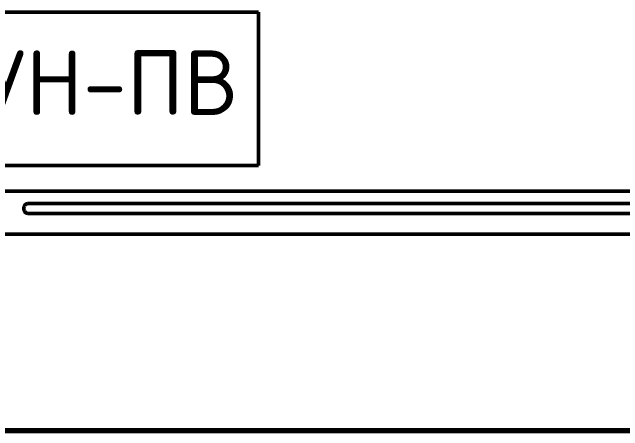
# Model space of a CAD drawing. Header units: millimetres. Extents: x 1510 to 10524, y 7125 to 13164.
# Drawn here: x 7807.3 to 7906.7, y 12557.6 to 12625.8 of the extents above; entities that cross this region are included whole.
import ezdxf

# ---------------------------------------------------------------- set-up
doc = ezdxf.new("R2010")
doc.units = ezdxf.units.MM
doc.header["$LTSCALE"] = 4
for name, color, linetype, lineweight in [('Border (ISO)', 7, 'Continuous', 70), ('Symbol (ISO)', 7, 'Continuous', 25), ('Visible (ISO)', 7, 'Continuous', 50)]:
    doc.layers.add(name, color=color, linetype=linetype, lineweight=lineweight)
doc.styles.add('Note Text (DIN)', font='isocpeur.ttf')

# ---------------------------------------------------------------- blocks, each defined once
blk = doc.blocks.new('Borders right top border')
at = {"layer": 'Border (ISO)'}
blk.add_line((293, 4), (4, 4), dxfattribs=at)

msp = doc.modelspace()

# ---------------------------------------------------------------- linework, layer by layer
at = {"layer": 'Visible (ISO)'}
for p, q in [((7847.356, 12625.831), (7787.356, 12625.831)), ((7847.356, 12600.831), (7847.356, 12625.831)), ((7787.356, 12600.831), (7847.356, 12600.831)), ((7995.677, 12596.653), (7777.677, 12596.653)), ((7976.677, 12594.653), (7809.785, 12594.653)), ((7980.677, 12593.053), (7809.785, 12593.053)), ((7775.877, 12589.653), (7997.277, 12589.653))]:
    msp.add_line(p, q, dxfattribs=at)
msp.add_ellipse((7809.785, 12593.853), major_axis=(0, 0.8), ratio=0.792149, start_param=0, end_param=3.141593, dxfattribs=at)

# ---------------------------------------------------------------- block references
at = {"xscale": 3, "yscale": 3, "zscale": 3}
msp.add_blockref('Borders right top border', (7708.099, 12545.631), dxfattribs=at)

# ---------------------------------------------------------------- texts
at = {"layer": 'Symbol (ISO)', "insert": (7790.944, 12619.605), "char_height": 10.5, "width": 95.50325, "attachment_point": 1, "style": 'Note Text (DIN)'}
msp.add_mtext('ШУН-ПВ', dxfattribs=at)

doc.saveas('drawing.dxf')
